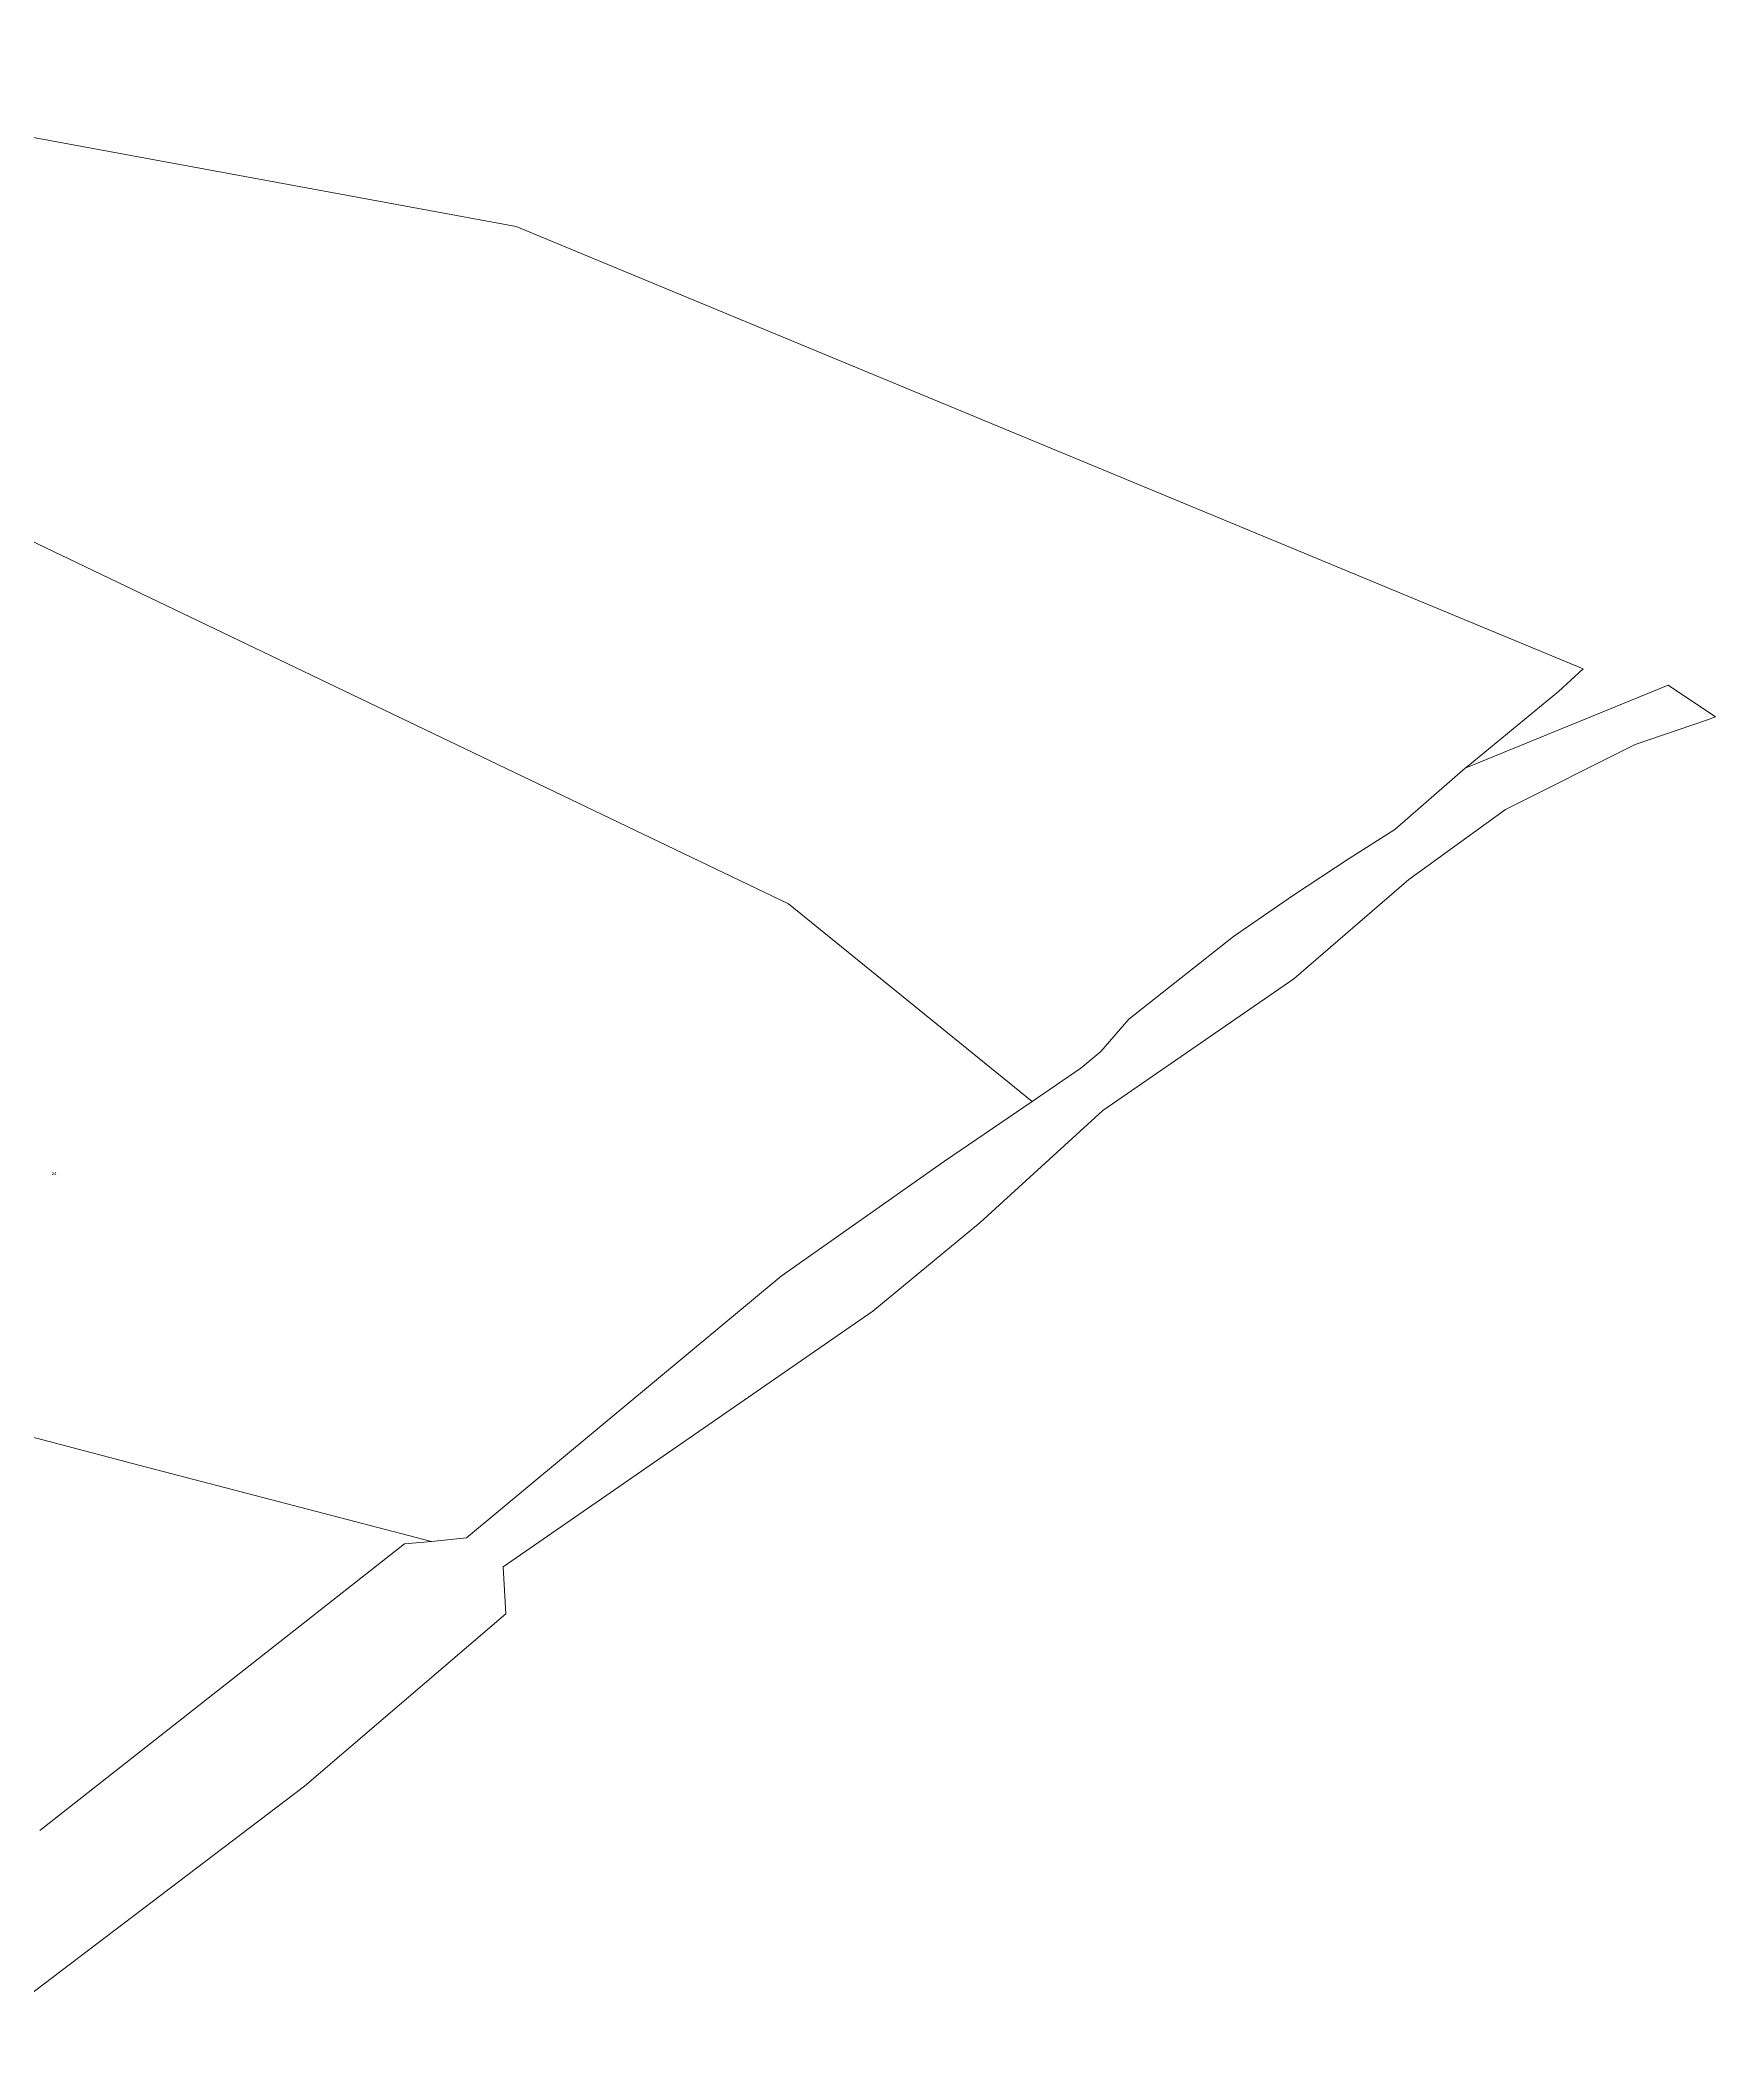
# Model space of a CAD drawing. Header units: metres. Extents: x 250871 to 255994, y 6164531 to 6169422.
# Drawn here: x 254286 to 255266, y 6166654 to 6167835 of the extents above; entities that cross this region are included whole.
import ezdxf

# ---------------------------------------------------------------- set-up
doc = ezdxf.new("R2010")
doc.units = ezdxf.units.M
doc.layers.add('Cadastre Land Parcels_SP_EXT', color=118, linetype='Continuous', lineweight=15)
doc.styles.get("Standard").update_dxf_attribs({"font": 'arial.ttf'})

msp = doc.modelspace()

# ---------------------------------------------------------------- linework, layer by layer
at = {"layer": 'Cadastre Land Parcels_SP_EXT', "linetype": 'Continuous'}
for points in [[(254213.374, 6167574.263), (254723.771, 6167329.803), (254866.071, 6167214.178), (254894.55, 6167233.602), (254906.38, 6167243.349), (254922.679, 6167262.299), (254983.926, 6167310.58), (255018.889, 6167334.741), (255051.568, 6167356.19), (255078.18, 6167373.316), (255119.354, 6167409.019), (255120.83, 6167410.237), (255173.807, 6167453.901), (255188.264, 6167467.172), (254564.485, 6167725.699), (254564.485, 6167725.699), (253974.317, 6167834.611)], [(254230.078, 6166653.993), (254440.756, 6166813.78), (254558.394, 6166914.712), (254556.939, 6166942.209), (254773.088, 6167091.571), (254835.806, 6167143.513), (254907.371, 6167208.846), (255019.165, 6167285.921), (255086.397, 6167344.028), (255142.792, 6167384.879), (255218.65, 6167423.003), (255260.363, 6167437.207), (255265.709, 6167439.027), (255237.91, 6167457.593), (255119.354, 6167409.019), (255078.18, 6167373.316), (255051.568, 6167356.19), (255018.889, 6167334.741), (254983.926, 6167310.58), (254922.679, 6167262.299), (254906.38, 6167243.349), (254894.55, 6167233.602), (254866.071, 6167214.178), (254814.805, 6167179.213), (254719.316, 6167112.114), (254535.408, 6166959.093), (254515.008, 6166956.831), (254499.268, 6166955.529), (254285.997, 6166788.019)], [(254285.997, 6166788.019), (254499.268, 6166955.529), (254499.268, 6166955.529), (254515.008, 6166956.831), (254343.946, 6167001.617), (254259.576, 6167023.705)]]:
    msp.add_lwpolyline(points, dxfattribs=at)
msp.add_lwpolyline([(254025.959, 6167464.896), (253977.213, 6167508.31), (253975.414, 6167509.913), (253897.223, 6167589.941), (253796.433, 6167204.967), (253794, 6167145.598), (253856.868, 6167129.138), (253947.209, 6167105.486), (254027.482, 6167084.47), (254106.709, 6167063.728), (254185.235, 6167043.169), (254259.576, 6167023.705), (254343.946, 6167001.617), (254515.008, 6166956.831), (254535.408, 6166959.093), (254719.316, 6167112.114), (254814.805, 6167179.213), (254866.071, 6167214.178), (254723.771, 6167329.803), (254213.374, 6167574.263), (254084.7, 6167412.568), (254025.959, 6167464.896)], close=True, dxfattribs=at)

# ---------------------------------------------------------------- texts
at = {"layer": 'Cadastre Land Parcels_SP_EXT'}
msp.add_text('24', height=1.8, dxfattribs=at).set_placement((254292.934, 6167171.124))

doc.saveas('drawing.dxf')
